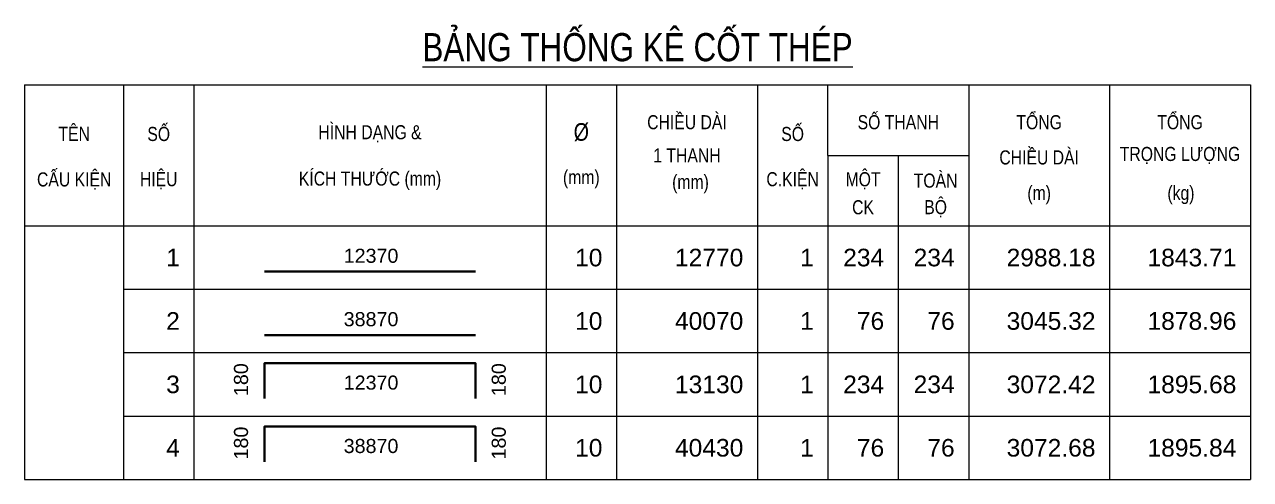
# Model space of a CAD drawing. Header units: millimetres. Extents: x -179076 to 245631, y -18667 to 64185.
# Drawn here: x -36886 to -19480, y 51430 to 57887 of the extents above; entities that cross this region are included whole.
import ezdxf
from ezdxf.enums import TextEntityAlignment as Align

# ---------------------------------------------------------------- set-up
doc = ezdxf.new("R2010")
doc.units = ezdxf.units.MM
for name, color, linetype, lineweight in [('NDC_S_REBAR', 4, 'Continuous', 35), ('NDC_S_VN TEXT', 7, 'Continuous', 20), ('NDC_Table', 3, 'Continuous', 20)]:
    doc.layers.add(name, color=color, linetype=linetype, lineweight=lineweight)
doc.styles.add('ARIAL', font='arial.ttf', dxfattribs={"width": 0.8})

# ---------------------------------------------------------------- blocks, each defined once
blk = doc.blocks.new('Tieude')
at = {"layer": 'NDC_Table'}
for p, q in [((0, 2000), (0, 0)), ((0, 2000), (17405, 2000)), ((1405, 2000), (1405, 0)), ((2405, 2000), (2405, 0)), ((7405, 2000), (7405, 0)), ((8405, 2000), (8405, 0)), ((10405, 2000), (10405, 0)), ((11405, 1000), (11405, 2000)), ((13405, 2000), (13405, 0)), ((15405, 2000), (15405, 0)), ((17405, 2000), (17405, 0)), ((11405, 1000), (13405, 1000)), ((11405, 1000), (11405, 0)), ((12405, 1000), (12405, 0)), ((0, 0), (17405, 0))]:
    blk.add_line(p, q, dxfattribs=at)
at = {"layer": 'NDC_S_VN TEXT', "style": 'ARIAL', "width": 0.8}
for s, height, p in [('%%UBẢNG THỐNG KÊ CỐT THÉP', 400, (8703, 2594)), ('CHIỀU DÀI', 200, (9405, 1500)), ('SỐ THANH', 200, (12405, 1500)), ('TỔNG', 200, (14405, 1500)), ('TỔNG', 200, (16405, 1500)), ('TÊN', 200, (705, 1333)), ('SỐ', 200, (1905, 1333)), ('HÌNH DẠNG &', 200, (4905, 1333)), ('%%C', 250, (7905, 1333)), ('SỐ', 200, (10905, 1333)), ('1 THANH', 200, (9405, 1000)), ('CHIỀU DÀI', 200, (14405, 1000)), ('TRỌNG LƯỢNG', 200, (16405, 1000)), ('CẤU KIỆN', 200, (705, 667)), ('HIỆU', 200, (1905, 667)), ('KÍCH THƯỚC (mm)', 200, (4905, 667)), ('(mm)', 200, (7905, 667)), ('(mm)', 200, (9455, 599)), ('C.KIỆN', 200, (10905, 667)), ('MỘT', 200, (11905, 667)), ('TOÀN', 200, (12935, 667)), ('(m)', 200, (14405, 443)), ('(kg)', 200, (16418, 443)), ('CK', 200, (11905, 264)), ('BỘ', 200, (12935, 271))]:
    blk.add_text(s, height=height, dxfattribs=at).set_placement(p, align=Align.MIDDLE)
blk = doc.blocks.new('dang01')
at = {"layer": 'NDC_S_REBAR'}
blk.add_line((3405, -650), (6405, -650), dxfattribs=at)
at = {"layer": 'NDC_Table'}
for p, q in [((0, 0), (0, -900)), ((1405, 0), (1405, -900)), ((2405, 0), (2405, -900)), ((7405, 0), (7405, -900)), ((8405, 0), (8405, -900)), ((10405, 0), (10405, -900)), ((11405, 0), (11405, -900)), ((12405, 0), (12405, -900)), ((13405, 0), (13405, -900)), ((15405, 0), (15405, -900)), ((17405, 0), (17405, -900)), ((1405, -900), (17405, -900))]:
    blk.add_line(p, q, dxfattribs=at)
at = {"layer": 'NDC_S_VN TEXT', "style": 'ARIAL'}
for p in [(2205, -450), (8205, -450), (10205, -450), (11205, -450), (12205, -450), (13205, -450), (15205, -450), (17205, -450)]:
    blk.add_attdef('D03', text='', height=250, dxfattribs=at).set_placement(p, align=Align.MIDDLE_RIGHT)
blk.add_attdef('00000000', text='', height=200, dxfattribs=at).set_placement((4920, -425), align=Align.MIDDLE_CENTER)
blk = doc.blocks.new('dang04')
at = {"layer": 'NDC_S_REBAR'}
blk.add_lwpolyline([(3405, -650), (3405, -150), (6405, -150), (6405, -650)], dxfattribs=at)
at = {"layer": 'NDC_Table'}
for p, q in [((0, 0), (0, -900)), ((1405, 0), (1405, -900)), ((2405, 0), (2405, -900)), ((7405, 0), (7405, -900)), ((8405, 0), (8405, -900)), ((10405, 0), (10405, -900)), ((11405, 0), (11405, -900)), ((12405, 0), (12405, -900)), ((13405, 0), (13405, -900)), ((15405, 0), (15405, -900)), ((17405, 0), (17405, -900)), ((1405, -900), (17405, -900))]:
    blk.add_line(p, q, dxfattribs=at)
at = {"layer": 'NDC_S_VN TEXT', "style": 'ARIAL'}
for p in [(3073, -150), (6733, -150)]:
    blk.add_attdef('D03', text='', height=200, rotation=90, dxfattribs=at).set_placement(p, align=Align.MIDDLE_RIGHT)
for p in [(2205, -450), (8205, -450), (10205, -450), (11205, -450), (12205, -450), (13205, -450), (15205, -450), (17205, -450)]:
    blk.add_attdef('D03', text='', height=250, dxfattribs=at).set_placement(p, align=Align.MIDDLE_RIGHT)
blk.add_attdef('D03', text='', height=200, dxfattribs=at).set_placement((4920, -425), align=Align.MIDDLE_CENTER)

msp = doc.modelspace()

# ---------------------------------------------------------------- linework, layer by layer
at = {"layer": 'NDC_Table'}
msp.add_line((-36885.7, 51429.8), (-35480.4, 51429.8), dxfattribs=at)

# ---------------------------------------------------------------- block references
msp.add_blockref('Tieude', (-36885.7, 55029.8), dxfattribs=at)
ref = msp.add_blockref('dang01', (-36885.7, 55029.8), dxfattribs=at)
ref.add_attrib('D03', '1', dxfattribs={"layer": 'NDC_S_VN TEXT', "height": 250, "style": 'ARIAL'}).set_placement((-34680.4, 54579.8), align=Align.MIDDLE_RIGHT)
ref.add_attrib('00000000', '12370', dxfattribs={"layer": 'NDC_S_VN TEXT', "height": 200, "style": 'ARIAL'}).set_placement((-31966.1, 54605.1), align=Align.MIDDLE_CENTER)
ref.add_attrib('D03', '10', dxfattribs={"layer": 'NDC_S_VN TEXT', "height": 250, "style": 'ARIAL'}).set_placement((-28680.4, 54579.8), align=Align.MIDDLE_RIGHT)
ref.add_attrib('D03', '12770', dxfattribs={"layer": 'NDC_S_VN TEXT', "height": 250, "style": 'ARIAL'}).set_placement((-26680.4, 54579.8), align=Align.MIDDLE_RIGHT)
ref.add_attrib('D03', '1', dxfattribs={"layer": 'NDC_S_VN TEXT', "height": 250, "style": 'ARIAL'}).set_placement((-25680.4, 54579.8), align=Align.MIDDLE_RIGHT)
ref.add_attrib('D03', '234', dxfattribs={"layer": 'NDC_S_VN TEXT', "height": 250, "style": 'ARIAL'}).set_placement((-24680.4, 54579.8), align=Align.MIDDLE_RIGHT)
ref.add_attrib('D03', '234', dxfattribs={"layer": 'NDC_S_VN TEXT', "height": 250, "style": 'ARIAL'}).set_placement((-23680.4, 54580.1), align=Align.MIDDLE_RIGHT)
ref.add_attrib('D03', '2988.18', dxfattribs={"layer": 'NDC_S_VN TEXT', "height": 250, "style": 'ARIAL'}).set_placement((-21680.4, 54579.8), align=Align.MIDDLE_RIGHT)
ref.add_attrib('D03', '1843.71', dxfattribs={"layer": 'NDC_S_VN TEXT', "height": 250, "style": 'ARIAL'}).set_placement((-19680.4, 54579.8), align=Align.MIDDLE_RIGHT)
ref = msp.add_blockref('dang01', (-36885.7, 54129.8), dxfattribs=at)
ref.add_attrib('D03', '2', dxfattribs={"layer": 'NDC_S_VN TEXT', "height": 250, "style": 'ARIAL'}).set_placement((-34680.4, 53679.8), align=Align.MIDDLE_RIGHT)
ref.add_attrib('00000000', '38870', dxfattribs={"layer": 'NDC_S_VN TEXT', "height": 200, "style": 'ARIAL'}).set_placement((-31966.1, 53705.1), align=Align.MIDDLE_CENTER)
ref.add_attrib('D03', '10', dxfattribs={"layer": 'NDC_S_VN TEXT', "height": 250, "style": 'ARIAL'}).set_placement((-28680.4, 53679.8), align=Align.MIDDLE_RIGHT)
ref.add_attrib('D03', '40070', dxfattribs={"layer": 'NDC_S_VN TEXT', "height": 250, "style": 'ARIAL'}).set_placement((-26680.4, 53679.8), align=Align.MIDDLE_RIGHT)
ref.add_attrib('D03', '1', dxfattribs={"layer": 'NDC_S_VN TEXT', "height": 250, "style": 'ARIAL'}).set_placement((-25680.4, 53679.8), align=Align.MIDDLE_RIGHT)
ref.add_attrib('D03', '76', dxfattribs={"layer": 'NDC_S_VN TEXT', "height": 250, "style": 'ARIAL'}).set_placement((-24680.4, 53679.8), align=Align.MIDDLE_RIGHT)
ref.add_attrib('D03', '76', dxfattribs={"layer": 'NDC_S_VN TEXT', "height": 250, "style": 'ARIAL'}).set_placement((-23680.4, 53680.1), align=Align.MIDDLE_RIGHT)
ref.add_attrib('D03', '3045.32', dxfattribs={"layer": 'NDC_S_VN TEXT', "height": 250, "style": 'ARIAL'}).set_placement((-21680.4, 53679.8), align=Align.MIDDLE_RIGHT)
ref.add_attrib('D03', '1878.96', dxfattribs={"layer": 'NDC_S_VN TEXT', "height": 250, "style": 'ARIAL'}).set_placement((-19680.4, 53679.8), align=Align.MIDDLE_RIGHT)
ref = msp.add_blockref('dang04', (-36885.7, 53229.8), dxfattribs=at)
ref.add_attrib('D03', '3', dxfattribs={"layer": 'NDC_S_VN TEXT', "height": 250, "style": 'ARIAL'}).set_placement((-34680.4, 52779.8), align=Align.MIDDLE_RIGHT)
ref.add_attrib('D03', '180', dxfattribs={"layer": 'NDC_S_VN TEXT', "height": 200, "rotation": 90, "style": 'ARIAL'}).set_placement((-33812.4, 53079.8), align=Align.MIDDLE_RIGHT)
ref.add_attrib('D03', '12370', dxfattribs={"layer": 'NDC_S_VN TEXT', "height": 200, "style": 'ARIAL'}).set_placement((-31966.1, 52805.1), align=Align.MIDDLE_CENTER)
ref.add_attrib('D03', '180', dxfattribs={"layer": 'NDC_S_VN TEXT', "height": 200, "rotation": 90, "style": 'ARIAL'}).set_placement((-30153.2, 53079.8), align=Align.MIDDLE_RIGHT)
ref.add_attrib('D03', '10', dxfattribs={"layer": 'NDC_S_VN TEXT', "height": 250, "style": 'ARIAL'}).set_placement((-28680.4, 52779.8), align=Align.MIDDLE_RIGHT)
ref.add_attrib('D03', '13130', dxfattribs={"layer": 'NDC_S_VN TEXT', "height": 250, "style": 'ARIAL'}).set_placement((-26680.4, 52779.8), align=Align.MIDDLE_RIGHT)
ref.add_attrib('D03', '1', dxfattribs={"layer": 'NDC_S_VN TEXT', "height": 250, "style": 'ARIAL'}).set_placement((-25680.4, 52779.8), align=Align.MIDDLE_RIGHT)
ref.add_attrib('D03', '234', dxfattribs={"layer": 'NDC_S_VN TEXT', "height": 250, "style": 'ARIAL'}).set_placement((-24680.4, 52779.8), align=Align.MIDDLE_RIGHT)
ref.add_attrib('D03', '234', dxfattribs={"layer": 'NDC_S_VN TEXT', "height": 250, "style": 'ARIAL'}).set_placement((-23680.4, 52780.1), align=Align.MIDDLE_RIGHT)
ref.add_attrib('D03', '3072.42', dxfattribs={"layer": 'NDC_S_VN TEXT', "height": 250, "style": 'ARIAL'}).set_placement((-21680.4, 52779.8), align=Align.MIDDLE_RIGHT)
ref.add_attrib('D03', '1895.68', dxfattribs={"layer": 'NDC_S_VN TEXT', "height": 250, "style": 'ARIAL'}).set_placement((-19680.4, 52779.8), align=Align.MIDDLE_RIGHT)
ref = msp.add_blockref('dang04', (-36885.7, 52329.8), dxfattribs=at)
ref.add_attrib('D03', '4', dxfattribs={"layer": 'NDC_S_VN TEXT', "height": 250, "style": 'ARIAL'}).set_placement((-34680.4, 51879.8), align=Align.MIDDLE_RIGHT)
ref.add_attrib('D03', '180', dxfattribs={"layer": 'NDC_S_VN TEXT', "height": 200, "rotation": 90, "style": 'ARIAL'}).set_placement((-33812.4, 52179.8), align=Align.MIDDLE_RIGHT)
ref.add_attrib('D03', '38870', dxfattribs={"layer": 'NDC_S_VN TEXT', "height": 200, "style": 'ARIAL'}).set_placement((-31966.1, 51905.1), align=Align.MIDDLE_CENTER)
ref.add_attrib('D03', '180', dxfattribs={"layer": 'NDC_S_VN TEXT', "height": 200, "rotation": 90, "style": 'ARIAL'}).set_placement((-30153.2, 52179.8), align=Align.MIDDLE_RIGHT)
ref.add_attrib('D03', '10', dxfattribs={"layer": 'NDC_S_VN TEXT', "height": 250, "style": 'ARIAL'}).set_placement((-28680.4, 51879.8), align=Align.MIDDLE_RIGHT)
ref.add_attrib('D03', '40430', dxfattribs={"layer": 'NDC_S_VN TEXT', "height": 250, "style": 'ARIAL'}).set_placement((-26680.4, 51879.8), align=Align.MIDDLE_RIGHT)
ref.add_attrib('D03', '1', dxfattribs={"layer": 'NDC_S_VN TEXT', "height": 250, "style": 'ARIAL'}).set_placement((-25680.4, 51879.8), align=Align.MIDDLE_RIGHT)
ref.add_attrib('D03', '76', dxfattribs={"layer": 'NDC_S_VN TEXT', "height": 250, "style": 'ARIAL'}).set_placement((-24680.4, 51879.8), align=Align.MIDDLE_RIGHT)
ref.add_attrib('D03', '76', dxfattribs={"layer": 'NDC_S_VN TEXT', "height": 250, "style": 'ARIAL'}).set_placement((-23680.4, 51880.1), align=Align.MIDDLE_RIGHT)
ref.add_attrib('D03', '3072.68', dxfattribs={"layer": 'NDC_S_VN TEXT', "height": 250, "style": 'ARIAL'}).set_placement((-21680.4, 51879.8), align=Align.MIDDLE_RIGHT)
ref.add_attrib('D03', '1895.84', dxfattribs={"layer": 'NDC_S_VN TEXT', "height": 250, "style": 'ARIAL'}).set_placement((-19680.4, 51879.8), align=Align.MIDDLE_RIGHT)

doc.saveas('drawing.dxf')
